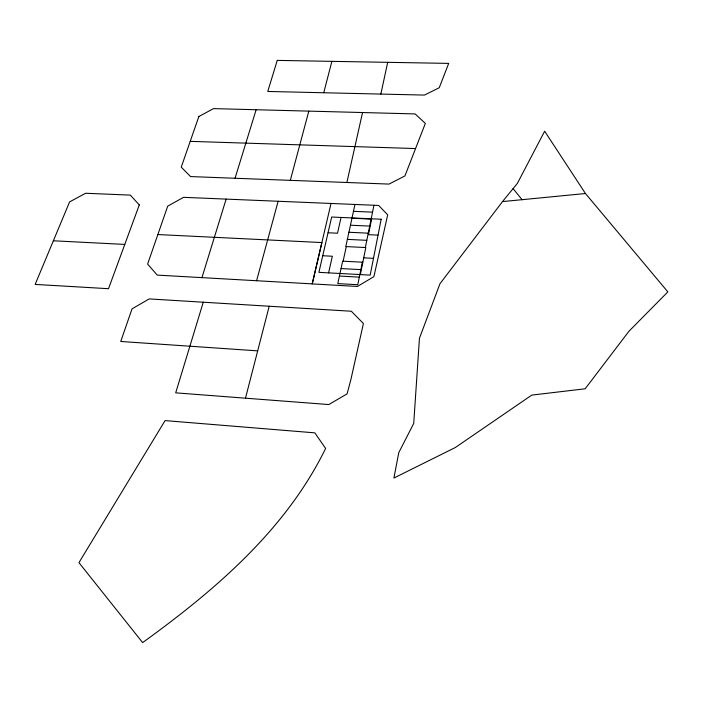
<?xml version="1.0" encoding="UTF-8"?>
<svg xmlns="http://www.w3.org/2000/svg" width="703" height="703" viewBox="0 0 703 703"><rect width="100%" height="100%" fill="white"/><g stroke="black" fill="none" stroke-linecap="round" stroke-linejoin="round"><path stroke-width="1.05" d="M362.361 262.193L357.774 284.724L337.783 283.608L342.651 261.164L362.845 262.219M365.34 247.535L373.943 205.267M360.331 274.583L365.815 247.561L345.814 246.568L354.945 204.468M371.659 218.809L368.434 234.67L378.038 235.127M380.85 94.088L387.687 62.33M343.126 261.191L346.289 246.595M346.887 182.49L362.537 112.533M328.6 272.869L332.334 256.235L322.73 255.743M341.052 217.447L337.51 233.211L328.037 232.763M331.016 203.466L312.211 283.907L357.414 286.464L373.899 276.631L387.687 214.837L378.636 205.443L183.553 197.332L167.709 206.155L147.604 264.1L157.252 275.101L312.229 283.88L321.895 242.561L157.859 234.547M245.479 398.188L269.196 306.236M323.749 92.743L331.878 61.363M290.313 180.355L308.819 111.127M256.586 280.743L278.133 201.278M203.264 302.211L175.697 392.845L328.802 404.559L347.097 393.865L350.832 379.822L363.407 323.529L351.342 311.244L149.185 298.916L132.05 308.845L120.731 341.473L257.658 350.859M201.937 277.65L226.146 199.098M235.039 178.263L256.129 109.73M502.496 201.594L439.964 283.74L419.454 338.248L413.724 423.434L398.777 452.644L393.908 478.04L455.324 447.521L531.776 395.104L585.16 388.785L628.957 331.254L667.85 291.877L585.458 193.518L544.649 131.215L517.355 183.413L502.496 201.594L585.458 193.518M190.214 141.356L415.561 148.553M353.46 211.322L372.546 212.148M351.957 218.238L371.131 219.09M350.446 225.215L369.708 226.094M348.916 232.262L368.267 233.176M347.37 239.38L366.808 240.321M53.366 240.786L124.791 244.416M363.732 257.843L373.478 258.344M341.043 268.572L360.85 269.627M339.426 276.051L359.321 277.14M513.085 188.597L522.136 199.766M381.167 219.231L370.182 275.119L318.89 272.342L331.675 217.034L381.167 219.231M277.254 60.396L267.755 91.46L424.445 95.081L439.243 87.734L448.699 63.393L277.254 60.396M198.861 116.505L181.242 167.156L190.575 176.576L389.031 184.089L404.919 175.935L425.341 123.394L415.121 113.921L213.554 108.614L198.861 116.505M139.291 204.924L108.508 288.696L35.15 284.416L69.597 201.91L85.573 193.263L130.31 195.109L139.291 204.924M325.612 448.444C285.717 530.062 214.898 590.292 142.639 642.604L78.947 562.646L165.073 420.596L314.847 432.855L325.612 448.444"/></g></svg>
